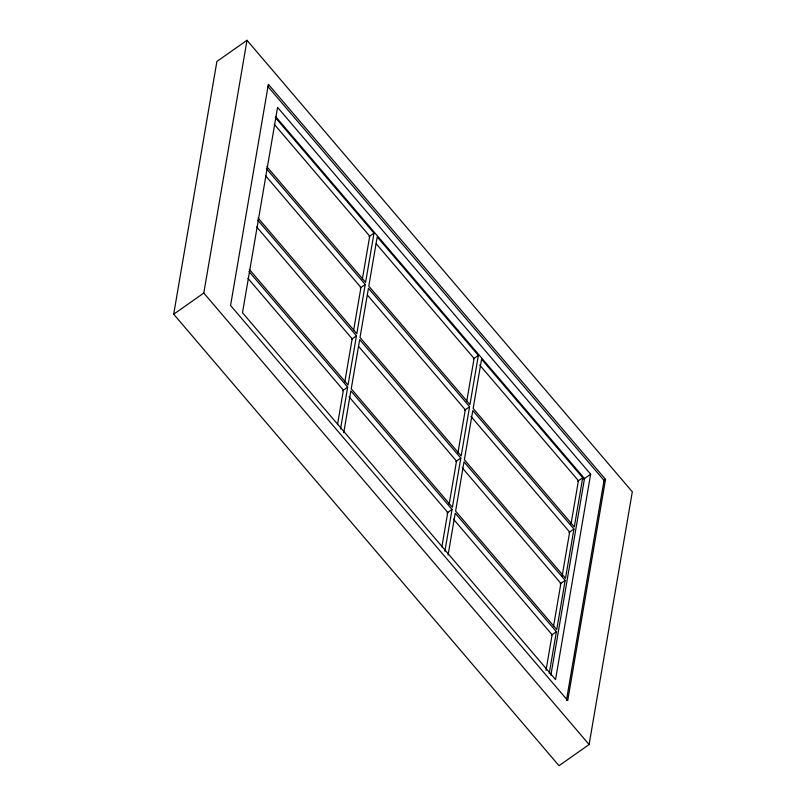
<?xml version="1.0" encoding="UTF-8"?>
<svg xmlns="http://www.w3.org/2000/svg" width="806" height="806" viewBox="0 0 806 806"><rect width="100%" height="100%" fill="white"/><g stroke="black" fill="none" stroke-linecap="round" stroke-linejoin="round"><path stroke-width="1.21" d="M173.693 314.209L216.895 61.458L246.999 40.3L632.307 491.791L589.105 744.543L559.001 765.7L173.693 314.209L203.797 293.052L246.999 40.3M337.502 424.631L343.396 390.164L247.956 278.342M344.807 381.913L352.172 338.832L256.731 227M353.582 330.571L360.947 287.49L265.506 175.668M362.357 279.229L369.722 236.148L274.292 124.326M340.525 429.004L347.678 387.162L248.983 271.511M257.759 220.169L356.454 335.82L348.041 385.056L249.336 269.406M266.534 168.827L365.229 284.478L356.816 333.714L258.111 218.063M275.309 117.495L374.004 233.146L365.592 282.372L266.887 166.721M343.729 432.772L350.882 390.92L452.035 509.442L444.882 551.284M441.859 546.911L447.753 512.445L349.048 396.804M449.164 504.193L456.528 461.113L358.64 346.419M457.939 452.851L465.304 409.77L367.415 295.077M466.714 401.509L474.079 358.428L376.19 243.734M460.81 458.1L452.388 507.337L351.245 388.814L359.667 339.588L460.81 458.1L455.793 461.626M469.586 406.758L461.163 455.995L360.02 337.472L368.443 288.246L469.586 406.758L464.568 410.284M478.361 355.426L469.938 404.652L368.795 286.14L377.218 236.904L478.361 355.426L473.344 358.952M448.086 555.052L455.239 513.2L556.382 631.723L549.229 673.564M546.005 670.421L552.1 634.725L453.405 519.084M553.52 626.474L560.875 583.393L462.181 467.742M562.084 576.361L569.651 532.051L470.956 416.4M571.071 523.789L578.436 480.708L479.731 365.058M565.157 580.38L556.745 629.617L455.602 511.095L464.014 461.868L565.157 580.38L560.14 583.907M573.932 529.038L565.52 578.275L464.377 459.752L472.79 410.526L573.932 529.038L568.915 532.565M582.708 477.706L574.295 526.933L473.152 408.42L481.565 359.184L582.708 477.706L577.69 481.232M550.881 675.227L584.501 478.532L275.521 116.477M590.647 474.21L555.546 679.569L242.485 312.728L277.586 107.369L590.647 474.21L583.625 479.147M566.447 700.333L604.037 480.416L267.713 86.313M605.528 479.369L567.726 700.525L230.576 305.474L268.378 84.318L605.528 479.369L603.523 480.779M368.987 236.672L374.004 233.146M360.211 288.004L365.229 284.478M351.436 339.346L356.454 335.82M342.661 390.688L347.678 387.162M447.018 512.969L452.035 509.442M551.364 635.249L556.382 631.723M203.797 293.052L589.105 744.543"/></g></svg>
